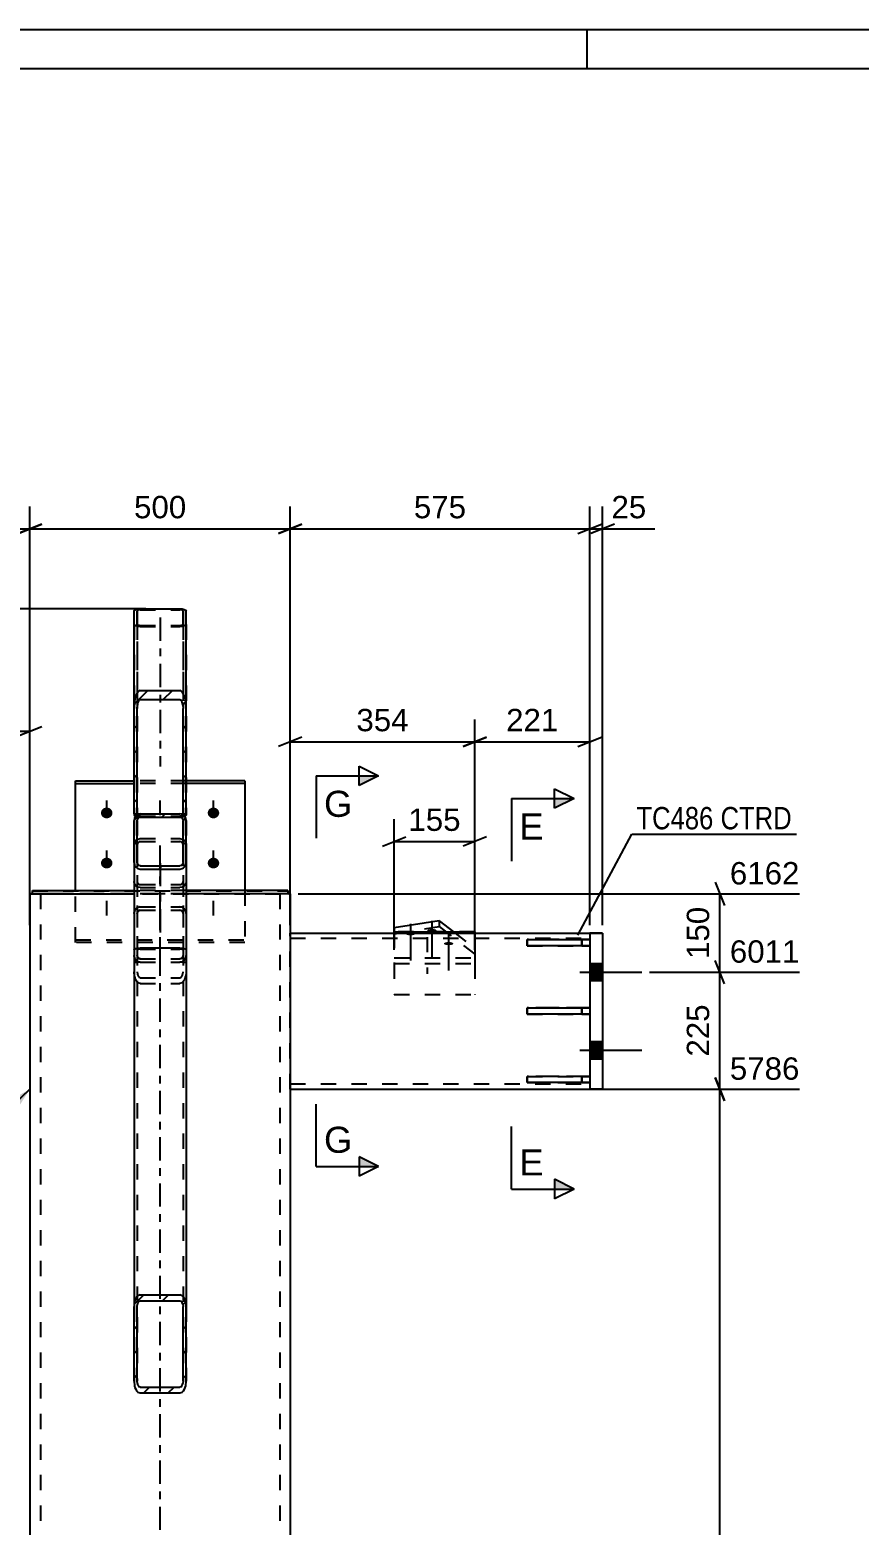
# Model space of a CAD drawing. Header units: millimetres. Extents: x 0 to 841, y 0 to 594.
# Drawn here: x 139.6 to 245.8, y 402.4 to 594 of the extents above; entities that cross this region are included whole.
import ezdxf

# ---------------------------------------------------------------- set-up
doc = ezdxf.new("R2010")
doc.units = ezdxf.units.MM
doc.linetypes.add('DXK_LINE_DOT2', pattern=[3.9198, 1.9599, -1.9599])
doc.linetypes.add('DXK_LINE_DOT3', pattern=[5.9187, 2.979, -0.9799, 0.9799, -0.9799])
doc.styles.add('Arial', font='ARIAL.TTF', dxfattribs={"height": 0.2})
doc.styles.add('Arial Narrow', font='ARIALN.TTF', dxfattribs={"height": 0.2})

# ---------------------------------------------------------------- blocks, each defined once
blk = doc.blocks.new('Unknown-284933836-1132')
at = {"color": 5, "linetype": 'Continuous'}
for p, q in [((841, 594), (0, 594)), ((211, 589), (211, 594)), ((836, 589), (5, 589))]:
    blk.add_line(p, q, dxfattribs=at)
blk = doc.blocks.new('Part-284933836-2887 - 2707')
at = {"color": 2, "linetype": 'Continuous'}
for p, q in [((145.47, 483.7), (145.47, 497.78)), ((145.47, 497.78), (152.97, 497.78)), ((145.47, 497.42), (152.97, 497.42)), ((167.14, 497.78), (159.64, 497.78)), ((167.14, 497.42), (159.64, 497.42)), ((167.14, 497.78), (167.14, 483.7))]:
    blk.add_line(p, q, dxfattribs=at)
at = {"color": 7, "linetype": 'DXK_LINE_DOT2'}
for p, q in [((159.64, 497.78), (152.97, 497.78)), ((159.64, 497.42), (152.97, 497.42)), ((145.47, 477.06), (145.47, 483.7)), ((167.14, 483.7), (167.14, 477.06)), ((145.47, 477.42), (167.14, 477.42)), ((167.14, 477.06), (145.47, 477.06))]:
    blk.add_line(p, q, dxfattribs=at)
blk = doc.blocks.new('Part-284933836-2736 - 2707')
at = {"color": 2, "linetype": 'Continuous'}
for p, q in [((192.05, 479.85), (186.29, 478.92)), ((192.05, 479.85), (193.89, 478.41)), ((186.29, 478.92), (186.29, 478.41))]:
    blk.add_line(p, q, dxfattribs=at)
at = {"color": 7, "linetype": 'DXK_LINE_DOT2'}
for p, q in [((186.29, 478.17), (192.05, 479.1)), ((192.05, 479.85), (192.05, 479.1)), ((192.05, 479.1), (196.59, 475.55)), ((186.29, 478.41), (186.29, 474.35)), ((193.89, 478.41), (196.59, 476.3)), ((196.59, 476.3), (196.59, 474.35)), ((186.29, 475.1), (196.59, 475.1)), ((186.29, 474.35), (196.59, 474.35))]:
    blk.add_line(p, q, dxfattribs=at)
blk = doc.blocks.new('Part-284933836-2806 - 2707')
at = {"color": 2, "linetype": 'Continuous'}
for p, q in [((212.97, 478.27), (211.31, 478.27)), ((211.31, 478.27), (211.31, 458.27)), ((212.97, 478.27), (212.97, 458.27)), ((211.31, 458.27), (212.97, 458.27)), ((212.97, 458.27), (211.31, 458.27)), ((211.31, 458.27), (211.31, 458.27)), ((211.31, 458.27), (211.31, 458.27)), ((212.97, 458.27), (212.97, 458.27)), ((212.97, 458.27), (212.97, 458.27))]:
    blk.add_line(p, q, dxfattribs=at)
at = {"color": 7, "linetype": 'DXK_LINE_DOT2'}
for p, q in [((211.31, 478.27), (212.97, 478.27)), ((211.31, 458.27), (211.31, 458.27))]:
    blk.add_line(p, q, dxfattribs=at)
blk = doc.blocks.new('Part-284933836-2747 - 2707')
at = {"color": 2, "linetype": 'Continuous'}
for p, q in [((203.31, 468.67), (211.31, 468.67)), ((203.31, 468.67), (203.31, 467.87)), ((211.31, 467.87), (203.31, 467.87)), ((210.31, 467.87), (211.31, 467.87)), ((211.31, 468.67), (211.31, 467.87))]:
    blk.add_line(p, q, dxfattribs=at)
at = {"color": 7, "linetype": 'DXK_LINE_DOT2'}
for p, q in [((210.31, 468.67), (203.31, 468.67)), ((203.31, 467.87), (210.31, 467.87)), ((211.31, 468.67), (210.31, 468.67)), ((210.31, 468.67), (210.31, 467.87)), ((211.31, 468.67), (211.31, 468.67)), ((211.31, 467.87), (211.31, 467.87)), ((211.31, 467.87), (211.31, 467.87))]:
    blk.add_line(p, q, dxfattribs=at)
blk = doc.blocks.new('Part-284933836-2748 - 2707')
at = {"color": 7, "linetype": 'DXK_LINE_DOT2'}
for p, q in [((203.31, 467.87), (203.31, 468.67)), ((203.31, 468.67), (210.31, 468.67)), ((211.31, 468.67), (203.31, 468.67)), ((210.31, 467.87), (203.31, 467.87)), ((203.31, 467.87), (211.31, 467.87)), ((210.31, 467.87), (210.31, 468.67)), ((210.31, 468.67), (211.31, 468.67)), ((211.31, 467.87), (210.31, 467.87)), ((211.31, 468.67), (211.31, 467.87)), ((211.31, 467.87), (211.31, 467.87))]:
    blk.add_line(p, q, dxfattribs=at)
blk = doc.blocks.new('Part-284933836-2778 - 2707')
at = {"linetype": 'Continuous'}
h = blk.add_hatch(dxfattribs=at)
h.set_pattern_fill('', scale=0.7, style=0, pattern_type=0)
h.set_pattern_definition([(45, (159.5753, 430.9858), (-1.57154, 1.57154), [])])
h.paths.add_polyline_path([(159.64, 430.41), (159.58, 430.99), (159.4, 431.48), (159.14, 431.8), (158.84, 431.92), (153.77, 431.92), (153.46, 431.8), (153.2, 431.48), (153.03, 430.99), (152.97, 430.41), (152.97, 420.84), (153.03, 420.26), (153.2, 419.77), (153.46, 419.44), (153.77, 419.33), (158.84, 419.33), (159.14, 419.44), (159.4, 419.77), (159.58, 420.26), (159.64, 420.84)])
h.paths.add_polyline_path([(159.21, 420.55), (159.12, 420.31), (158.99, 420.14), (158.84, 420.08), (153.77, 420.08), (153.62, 420.14), (153.49, 420.31), (153.4, 420.55), (153.37, 420.84), (153.37, 430.41), (153.4, 430.7), (153.49, 430.94), (153.62, 431.11), (153.77, 431.16), (158.84, 431.16), (158.99, 431.11), (159.12, 430.94), (159.21, 430.7), (159.24, 430.41), (159.24, 420.84)])
at = {"color": 2, "linetype": 'Continuous'}
for p, q in [((152.97, 476.08), (153.03, 476.19)), ((152.97, 476.08), (152.97, 430.41)), ((153.03, 476.19), (153.2, 476.28)), ((153.2, 476.28), (153.46, 476.34)), ((153.46, 476.34), (153.77, 476.36)), ((153.77, 476.36), (158.84, 476.36)), ((158.84, 476.36), (159.14, 476.34)), ((159.14, 476.34), (159.4, 476.28)), ((159.4, 476.28), (159.58, 476.19)), ((159.58, 476.19), (159.64, 476.08)), ((159.64, 476.08), (159.64, 430.41)), ((153.77, 431.92), (153.46, 431.8)), ((153.62, 431.11), (153.77, 431.16)), ((153.77, 431.92), (158.84, 431.92)), ((153.77, 431.16), (158.84, 431.16)), ((159.14, 431.8), (158.84, 431.92)), ((158.84, 431.16), (158.99, 431.11)), ((153.03, 430.99), (152.97, 430.41)), ((152.97, 420.84), (152.97, 430.41)), ((153.37, 430.41), (153.4, 430.7)), ((153.37, 420.84), (153.37, 430.41)), ((159.21, 430.7), (159.24, 430.41)), ((159.24, 420.84), (159.24, 430.41)), ((159.64, 430.41), (159.58, 430.99)), ((159.64, 420.84), (159.64, 430.41)), ((152.97, 420.84), (153.03, 420.26)), ((153.4, 420.55), (153.37, 420.84)), ((153.77, 420.08), (153.62, 420.14)), ((153.77, 420.08), (158.84, 420.08)), ((158.99, 420.14), (158.84, 420.08)), ((159.24, 420.84), (159.21, 420.55)), ((159.58, 420.26), (159.64, 420.84)), ((153.46, 419.44), (153.77, 419.33)), ((153.77, 419.33), (158.84, 419.33)), ((158.84, 419.33), (159.14, 419.44))]:
    blk.add_line(p, q, dxfattribs=at)
at = {"color": 7, "linetype": 'DXK_LINE_DOT2'}
for p, q in [((153.4, 476.13), (153.37, 476.08)), ((153.37, 476.08), (153.37, 420.84)), ((153.49, 476.18), (153.4, 476.13)), ((153.62, 476.21), (153.49, 476.18)), ((153.77, 476.22), (153.62, 476.21)), ((153.77, 476.22), (158.84, 476.22)), ((158.99, 476.21), (158.84, 476.22)), ((159.12, 476.18), (158.99, 476.21)), ((159.21, 476.13), (159.12, 476.18)), ((159.24, 476.08), (159.21, 476.13)), ((159.24, 476.08), (159.24, 420.84)), ((152.97, 474.54), (153.37, 474.54)), ((153.03, 472.72), (152.97, 473.3)), ((153.37, 473.3), (153.4, 473.01)), ((159.21, 473.01), (159.24, 473.3)), ((159.24, 474.54), (159.64, 474.54)), ((159.64, 473.3), (159.58, 472.72)), ((153.77, 471.79), (153.46, 471.9)), ((153.62, 472.6), (153.77, 472.55)), ((153.77, 472.55), (158.84, 472.55)), ((153.77, 471.79), (158.84, 471.79)), ((158.84, 472.55), (158.99, 472.6)), ((159.14, 471.9), (158.84, 471.79)), ((152.97, 430.41), (152.97, 420.84)), ((159.64, 430.41), (159.64, 420.84))]:
    blk.add_line(p, q, dxfattribs=at)
for centre, radius, start, end in [((154.44, 472.95), 1.43, 188.9871, 226.8059), ((154.11, 473.12), 0.714, 188.9871, 226.8059), ((158.5, 473.12), 0.714, 313.1941, 351.0129), ((158.17, 472.95), 1.43, 313.1941, 351.0129)]:
    blk.add_arc(centre, radius, start, end, dxfattribs=at)
at = {"color": 2, "linetype": 'Continuous'}
for centre, radius, start, end in [((154.44, 430.76), 1.43, 133.1842, 171.0088), ((154.1, 430.59), 0.714, 133.1842, 171.0088), ((158.5, 430.59), 0.714, 8.9912, 46.8158), ((158.17, 430.76), 1.43, 8.9912, 46.8158), ((154.44, 420.48), 1.43, 188.9912, 226.8158), ((154.1, 420.66), 0.714, 188.9912, 226.8158), ((158.5, 420.66), 0.714, 313.1842, 351.0088), ((158.17, 420.48), 1.43, 313.1842, 351.0088)]:
    blk.add_arc(centre, radius, start, end, dxfattribs=at)
blk = doc.blocks.new('Part-284933836-2907 - 2707')
at = {"color": 2, "linetype": 'Continuous'}
for p, q in [((186.29, 478.41), (186.29, 478.27)), ((186.29, 478.41), (196.59, 478.41)), ((196.59, 478.41), (196.59, 478.27))]:
    blk.add_line(p, q, dxfattribs=at)
at = {"color": 7, "linetype": 'DXK_LINE_DOT2'}
for p, q in [((196.59, 478.41), (186.29, 478.41)), ((186.29, 478.27), (186.29, 470.41)), ((196.59, 478.27), (196.59, 470.41)), ((186.29, 470.41), (186.29, 470.41)), ((186.29, 470.41), (196.59, 470.41)), ((186.29, 470.41), (196.59, 470.41)), ((196.59, 470.41), (196.59, 470.41))]:
    blk.add_line(p, q, dxfattribs=at)
blk = doc.blocks.new('Part-284933836-2902 - 2707')
at = {"linetype": 'Continuous'}
h = blk.add_hatch(dxfattribs=at)
h.set_pattern_fill('', scale=0.7, style=0, pattern_type=0)
h.set_pattern_definition([(45, (159.5755, 507.9242), (-1.57154, 1.57154), [])])
h.paths.add_polyline_path([(159.64, 507.03), (159.58, 507.92), (159.4, 508.68), (159.14, 509.19), (158.84, 509.37), (153.77, 509.37), (153.46, 509.19), (153.2, 508.68), (153.03, 507.92), (152.97, 507.03), (152.97, 493.55), (153.37, 493.55), (153.37, 507.03), (153.4, 507.48), (153.49, 507.86), (153.62, 508.11), (153.77, 508.2), (158.84, 508.2), (158.99, 508.11), (159.12, 507.86), (159.21, 507.48), (159.24, 507.03), (159.24, 493.55), (159.64, 493.55)])
at = {"color": 2, "linetype": 'Continuous'}
for p, q in [((152.97, 519.56), (153.03, 519.66)), ((152.97, 507.03), (152.97, 519.56)), ((153.03, 519.66), (153.2, 519.75)), ((153.2, 519.75), (153.46, 519.81)), ((153.46, 519.81), (153.77, 519.83)), ((153.77, 519.83), (158.84, 519.83)), ((158.84, 519.83), (159.14, 519.81)), ((159.14, 519.81), (159.4, 519.75)), ((159.4, 519.75), (159.58, 519.66)), ((159.58, 519.66), (159.64, 519.56)), ((159.64, 507.03), (159.64, 519.56)), ((153.03, 507.92), (152.97, 507.03)), ((153.77, 509.37), (153.46, 509.19)), ((153.62, 508.11), (153.77, 508.2)), ((153.77, 509.37), (158.84, 509.37)), ((153.77, 508.2), (158.84, 508.2)), ((159.14, 509.19), (158.84, 509.37)), ((158.84, 508.2), (158.99, 508.11)), ((159.64, 507.03), (159.58, 507.92)), ((152.97, 493.55), (152.97, 507.03)), ((153.37, 507.03), (153.4, 507.48)), ((153.37, 493.55), (153.37, 507.03)), ((159.21, 507.48), (159.24, 507.03)), ((159.24, 493.55), (159.24, 507.03)), ((159.64, 493.55), (159.64, 507.03)), ((152.97, 493.55), (152.97, 493.39)), ((152.97, 493.55), (153.37, 493.55)), ((152.97, 493.39), (153.03, 493.29)), ((153.03, 493.29), (153.15, 493.23)), ((153.37, 493.43), (153.37, 493.55)), ((159.24, 493.55), (159.24, 493.43)), ((159.24, 493.55), (159.64, 493.55)), ((159.45, 493.23), (159.58, 493.29)), ((159.58, 493.29), (159.64, 493.39)), ((159.64, 493.39), (159.64, 493.55))]:
    blk.add_line(p, q, dxfattribs=at)
at = {"color": 7, "linetype": 'DXK_LINE_DOT2'}
for p, q in [((152.97, 517.82), (152.97, 519.56)), ((153.4, 519.61), (153.37, 519.56)), ((153.37, 517.82), (153.37, 519.56)), ((153.37, 519.56), (153.37, 507.03)), ((153.49, 519.66), (153.4, 519.61)), ((153.62, 519.68), (153.49, 519.66)), ((153.77, 519.7), (153.62, 519.68)), ((153.77, 519.7), (158.84, 519.7)), ((158.99, 519.68), (158.84, 519.7)), ((159.12, 519.66), (158.99, 519.68)), ((159.21, 519.61), (159.12, 519.66)), ((159.24, 519.56), (159.21, 519.61)), ((159.24, 517.82), (159.24, 519.56)), ((159.24, 519.56), (159.24, 507.03)), ((159.64, 517.82), (159.64, 519.56)), ((153.03, 517.72), (152.97, 517.82)), ((152.97, 517.82), (152.97, 493.55)), ((153.2, 517.63), (153.03, 517.72)), ((153.46, 517.57), (153.2, 517.63)), ((153.37, 517.82), (153.37, 493.39)), ((153.37, 517.82), (153.4, 517.77)), ((153.4, 517.77), (153.49, 517.73)), ((153.77, 517.55), (153.46, 517.57)), ((153.49, 517.73), (153.62, 517.7)), ((153.62, 517.7), (153.77, 517.69)), ((153.77, 517.69), (158.84, 517.69)), ((153.77, 517.55), (158.84, 517.55)), ((158.84, 517.69), (158.99, 517.7)), ((159.14, 517.57), (158.84, 517.55)), ((158.99, 517.7), (159.12, 517.73)), ((159.12, 517.73), (159.21, 517.77)), ((159.4, 517.63), (159.14, 517.57)), ((159.21, 517.77), (159.24, 517.82)), ((159.24, 517.82), (159.24, 493.55)), ((159.58, 517.72), (159.4, 517.63)), ((159.64, 517.82), (159.58, 517.72)), ((159.64, 517.82), (159.64, 493.39)), ((153.15, 493.23), (153.2, 493.2)), ((153.2, 493.2), (153.46, 493.14)), ((153.37, 493.39), (153.37, 493.43)), ((153.4, 493.34), (153.37, 493.39)), ((153.49, 493.3), (153.4, 493.34)), ((153.46, 493.14), (153.77, 493.12)), ((153.62, 493.27), (153.49, 493.3)), ((153.77, 493.26), (153.62, 493.27)), ((153.77, 493.26), (158.84, 493.26)), ((153.77, 493.12), (158.84, 493.12)), ((158.99, 493.27), (158.84, 493.26)), ((158.84, 493.12), (159.14, 493.14)), ((159.12, 493.3), (158.99, 493.27)), ((159.21, 493.34), (159.12, 493.3)), ((159.14, 493.14), (159.4, 493.2)), ((159.24, 493.39), (159.21, 493.34)), ((159.24, 493.43), (159.24, 493.39)), ((159.4, 493.2), (159.45, 493.23))]:
    blk.add_line(p, q, dxfattribs=at)
at = {"color": 7, "linetype": 'DXK_LINE_DOT3'}
blk.add_line((156.3, 518.69), (156.3, 499.63), dxfattribs=at)
at = {"color": 2, "linetype": 'Continuous'}
for centre, radius, start, end in [((155.74, 507.7), 2.72, 146.8708, 175.3482), ((154.75, 507.37), 1.36, 146.8708, 175.3482), ((157.85, 507.37), 1.36, 4.6505, 33.1284), ((156.87, 507.7), 2.72, 4.6505, 33.1284)]:
    blk.add_arc(centre, radius, start, end, dxfattribs=at)
blk = doc.blocks.new('Part-284933836-2852 - 2707')
at = {"color": 7, "linetype": 'DXK_LINE_DOT2'}
for p, q in [((203.31, 459.1), (203.31, 459.9)), ((203.31, 459.9), (210.31, 459.9)), ((211.31, 459.9), (203.31, 459.9)), ((210.31, 459.1), (210.31, 459.9)), ((210.31, 459.9), (211.31, 459.9)), ((211.31, 459.9), (211.31, 459.1)), ((210.31, 459.1), (203.31, 459.1)), ((203.31, 459.1), (211.31, 459.1)), ((211.31, 459.1), (210.31, 459.1)), ((211.31, 459.1), (211.31, 459.1))]:
    blk.add_line(p, q, dxfattribs=at)
blk = doc.blocks.new('Part-284933836-2787 - 2707')
at = {"color": 2, "linetype": 'Continuous'}
for p, q in [((139.97, 483.7), (152.97, 483.7)), ((139.97, 483.3), (139.97, 483.7)), ((139.97, 483.3), (141.09, 483.3)), ((172.64, 483.7), (159.64, 483.7)), ((172.64, 483.3), (171.52, 483.3)), ((172.64, 483.7), (172.64, 483.3))]:
    blk.add_line(p, q, dxfattribs=at)
at = {"color": 7, "linetype": 'DXK_LINE_DOT2'}
for p, q in [((139.97, 483.69), (172.64, 483.69)), ((139.97, 483.29), (139.97, 483.3)), ((139.97, 483.29), (139.97, 483.3)), ((172.64, 483.29), (139.97, 483.29)), ((171.52, 483.3), (141.09, 483.3)), ((159.64, 483.7), (152.97, 483.7)), ((172.64, 483.29), (172.64, 483.3)), ((172.64, 483.3), (172.64, 483.29))]:
    blk.add_line(p, q, dxfattribs=at)
blk = doc.blocks.new('Part-284933836-2789 - 2707')
at = {"linetype": 'Continuous'}
h = blk.add_hatch(dxfattribs=at)
h.set_pattern_fill('', scale=0.7, style=0, pattern_type=0)
h.set_pattern_definition([(45, (159.5753, 493.0332), (-1.57154, 1.57154), [])])
h.paths.add_polyline_path([(159.64, 492.71), (159.58, 493.03), (159.4, 493.31), (159.14, 493.49), (158.84, 493.56), (153.77, 493.56), (153.46, 493.49), (153.2, 493.31), (153.03, 493.03), (152.97, 492.71), (152.97, 487.32), (153.03, 486.99), (153.2, 486.71), (153.46, 486.53), (153.77, 486.46), (158.84, 486.46), (159.14, 486.53), (159.4, 486.71), (159.58, 486.99), (159.64, 487.32)])
h.paths.add_polyline_path([(159.21, 487.15), (159.12, 487.01), (158.99, 486.92), (158.84, 486.89), (153.77, 486.89), (153.62, 486.92), (153.49, 487.01), (153.4, 487.15), (153.37, 487.32), (153.37, 492.71), (153.4, 492.87), (153.49, 493.01), (153.62, 493.1), (153.77, 493.13), (158.84, 493.13), (158.99, 493.1), (159.12, 493.01), (159.21, 492.87), (159.24, 492.71), (159.24, 487.32)])
at = {"color": 2, "linetype": 'Continuous'}
for p, q in [((153.03, 493.03), (152.97, 492.71)), ((152.97, 487.32), (152.97, 492.71)), ((153.37, 492.71), (153.4, 492.87)), ((153.37, 487.32), (153.37, 492.71)), ((153.4, 492.87), (153.49, 493.01)), ((153.77, 493.56), (153.46, 493.49)), ((153.49, 493.01), (153.62, 493.1)), ((153.62, 493.1), (153.77, 493.13)), ((153.77, 493.56), (158.84, 493.56)), ((153.77, 493.13), (158.84, 493.13)), ((159.14, 493.49), (158.84, 493.56)), ((158.84, 493.13), (158.99, 493.1)), ((158.99, 493.1), (159.12, 493.01)), ((159.12, 493.01), (159.21, 492.87)), ((159.21, 492.87), (159.24, 492.71)), ((159.24, 487.32), (159.24, 492.71)), ((159.64, 492.71), (159.58, 493.03)), ((159.64, 487.32), (159.64, 492.71)), ((152.97, 487.32), (152.97, 476.08)), ((152.97, 487.32), (153.03, 486.99)), ((153.4, 487.15), (153.37, 487.32)), ((153.49, 487.01), (153.4, 487.15)), ((153.62, 486.92), (153.49, 487.01)), ((153.77, 486.89), (153.62, 486.92)), ((153.77, 486.89), (158.84, 486.89)), ((158.99, 486.92), (158.84, 486.89)), ((159.12, 487.01), (158.99, 486.92)), ((159.21, 487.15), (159.12, 487.01)), ((159.24, 487.32), (159.21, 487.15)), ((159.58, 486.99), (159.64, 487.32)), ((159.64, 487.32), (159.64, 476.08)), ((153.46, 486.53), (153.77, 486.46)), ((153.77, 486.46), (158.84, 486.46)), ((158.84, 486.46), (159.14, 486.53))]:
    blk.add_line(p, q, dxfattribs=at)
at = {"color": 7, "linetype": 'DXK_LINE_DOT2'}
for p, q in [((152.97, 492.71), (152.97, 487.32)), ((153.37, 492.71), (153.37, 475.39)), ((159.24, 492.71), (159.24, 475.39)), ((159.64, 492.71), (159.64, 487.32)), ((152.97, 480.78), (153.03, 481.11)), ((153.4, 480.94), (153.37, 480.78)), ((153.49, 481.08), (153.4, 480.94)), ((153.46, 481.57), (153.77, 481.63)), ((153.62, 481.17), (153.49, 481.08)), ((153.77, 481.21), (153.62, 481.17)), ((153.77, 481.63), (158.84, 481.63)), ((153.77, 481.21), (158.84, 481.21)), ((158.84, 481.63), (159.14, 481.57)), ((158.99, 481.17), (158.84, 481.21)), ((159.12, 481.08), (158.99, 481.17)), ((159.21, 480.94), (159.12, 481.08)), ((159.24, 480.78), (159.21, 480.94)), ((159.58, 481.11), (159.64, 480.78)), ((152.97, 476.08), (152.97, 475.39)), ((153.03, 475.06), (152.97, 475.39)), ((153.37, 475.39), (153.4, 475.23)), ((153.4, 475.23), (153.49, 475.09)), ((159.12, 475.09), (159.21, 475.23)), ((159.21, 475.23), (159.24, 475.39)), ((159.64, 475.39), (159.58, 475.06)), ((159.64, 476.08), (159.64, 475.39)), ((153.77, 474.54), (153.46, 474.6)), ((153.49, 475.09), (153.62, 475)), ((153.62, 475), (153.77, 474.96)), ((153.77, 474.96), (158.84, 474.96)), ((153.77, 474.54), (158.84, 474.54)), ((158.84, 474.96), (158.99, 475)), ((159.14, 474.6), (158.84, 474.54)), ((158.99, 475), (159.12, 475.09))]:
    blk.add_line(p, q, dxfattribs=at)
at = {"color": 7, "linetype": 'DXK_LINE_DOT3'}
blk.add_line((156.3, 474.66), (156.3, 490.01), dxfattribs=at)
at = {"color": 2, "linetype": 'Continuous'}
for centre, start, end in [((153.8, 492.74), 114.322, 159.2435), ((158.8, 492.74), 20.7565, 65.678), ((153.8, 487.28), 200.7565, 245.678), ((158.8, 487.28), 294.322, 339.2435)]:
    blk.add_arc(centre, 0.827, start, end, dxfattribs=at)
at = {"color": 7, "linetype": 'DXK_LINE_DOT2'}
for centre, start, end in [((153.8, 480.81), 114.32, 159.2417), ((158.8, 480.81), 20.7583, 65.68), ((153.8, 475.36), 200.7583, 245.68), ((158.8, 475.36), 294.32, 339.2417)]:
    blk.add_arc(centre, 0.827, start, end, dxfattribs=at)
blk = doc.blocks.new('Part-284933836-2816 - 2707')
at = {"color": 7, "linetype": 'DXK_LINE_DOT2'}
for p, q in [((203.31, 476.64), (203.31, 477.44)), ((203.31, 477.44), (210.31, 477.44)), ((211.31, 477.43), (203.31, 477.44)), ((210.31, 476.64), (210.31, 477.44)), ((210.31, 477.44), (211.31, 477.44)), ((211.31, 477.44), (211.31, 476.63)), ((210.31, 476.64), (203.31, 476.64)), ((203.31, 476.64), (211.31, 476.63)), ((211.31, 476.64), (210.31, 476.64)), ((211.31, 476.63), (211.31, 476.64))]:
    blk.add_line(p, q, dxfattribs=at)
blk = doc.blocks.new('Part-284933836-2848 - 2707')
at = {"color": 7, "linetype": 'DXK_LINE_DOT2'}
for p, q in [((152.97, 489.62), (153.03, 489.9)), ((152.97, 489.62), (152.97, 475.38)), ((153.03, 489.9), (153.2, 490.15)), ((153.2, 490.15), (153.46, 490.31)), ((153.4, 489.76), (153.37, 489.62)), ((153.37, 489.62), (153.37, 475.38)), ((153.49, 489.88), (153.4, 489.76)), ((153.46, 490.31), (153.77, 490.37)), ((153.62, 489.96), (153.49, 489.88)), ((153.77, 489.99), (153.62, 489.96)), ((153.77, 490.37), (158.84, 490.37)), ((153.77, 489.99), (158.84, 489.99)), ((158.84, 490.37), (159.14, 490.31)), ((158.99, 489.96), (158.84, 489.99)), ((159.12, 489.88), (158.99, 489.96)), ((159.21, 489.76), (159.12, 489.88)), ((159.14, 490.31), (159.4, 490.15)), ((159.24, 489.62), (159.21, 489.76)), ((159.24, 489.62), (159.24, 475.38)), ((159.4, 490.15), (159.58, 489.9)), ((159.58, 489.9), (159.64, 489.62)), ((159.64, 489.62), (159.64, 475.38)), ((153.03, 484.57), (152.97, 484.86)), ((153.37, 484.86), (153.4, 484.71)), ((159.21, 484.71), (159.24, 484.86)), ((159.64, 484.86), (159.58, 484.57)), ((153.2, 484.32), (153.03, 484.57)), ((153.46, 484.16), (153.2, 484.32)), ((153.4, 484.71), (153.49, 484.59)), ((153.77, 484.1), (153.46, 484.16)), ((153.49, 484.59), (153.62, 484.51)), ((153.62, 484.51), (153.77, 484.48)), ((153.77, 484.48), (158.84, 484.48)), ((153.77, 484.1), (158.84, 484.1)), ((158.84, 484.48), (158.99, 484.51)), ((159.14, 484.16), (158.84, 484.1)), ((158.99, 484.51), (159.12, 484.59)), ((159.12, 484.59), (159.21, 484.71)), ((159.4, 484.32), (159.14, 484.16)), ((159.58, 484.57), (159.4, 484.32)), ((153.03, 481.1), (152.97, 480.77)), ((153.37, 480.77), (153.4, 480.94)), ((153.4, 480.94), (153.49, 481.08)), ((153.77, 481.63), (153.46, 481.56)), ((153.49, 481.08), (153.62, 481.17)), ((153.62, 481.17), (153.77, 481.2)), ((153.77, 481.63), (158.84, 481.63)), ((153.77, 481.2), (158.84, 481.2)), ((159.12, 481.57), (158.84, 481.63)), ((158.84, 481.2), (158.99, 481.17)), ((158.99, 481.17), (159.12, 481.08)), ((159.14, 481.56), (159.12, 481.57)), ((159.12, 481.08), (159.21, 480.94)), ((159.21, 480.94), (159.24, 480.77)), ((159.64, 480.77), (159.58, 481.1)), ((152.97, 475.38), (153.03, 475.06)), ((153.4, 475.22), (153.37, 475.38)), ((153.49, 475.08), (153.4, 475.22)), ((159.21, 475.22), (159.12, 475.08)), ((159.24, 475.38), (159.21, 475.22)), ((159.58, 475.06), (159.64, 475.38)), ((153.46, 474.6), (153.77, 474.53)), ((153.62, 474.99), (153.49, 475.08)), ((153.77, 474.96), (153.62, 474.99)), ((153.77, 474.96), (158.84, 474.96)), ((153.77, 474.53), (158.84, 474.53)), ((158.99, 474.99), (158.84, 474.96)), ((158.84, 474.53), (159.14, 474.6)), ((159.12, 475.08), (158.99, 474.99))]:
    blk.add_line(p, q, dxfattribs=at)
at = {"color": 7, "linetype": 'DXK_LINE_DOT3'}
blk.add_line((156.3, 487.24), (156.3, 478.08), dxfattribs=at)
at = {"color": 7, "linetype": 'DXK_LINE_DOT2'}
for centre, start, end in [((153.8, 480.81), 114.32, 159.2417), ((158.8, 480.81), 20.7583, 65.68), ((153.8, 475.35), 200.7583, 245.68), ((158.8, 475.35), 294.32, 339.2417)]:
    blk.add_arc(centre, 0.827, start, end, dxfattribs=at)
blk = doc.blocks.new('Bolt-284933836-2859 - 2707')
at = {"linetype": 'Continuous'}
for points in [[(211.31, 474.37), (211.31, 472.17), (212.97, 472.17), (212.97, 474.37)], [(211.31, 474.37), (211.31, 472.17), (212.97, 472.17), (212.97, 474.37)], [(211.31, 464.37), (211.31, 462.17), (212.97, 462.17), (212.97, 464.37)], [(211.31, 464.37), (211.31, 462.17), (212.97, 462.17), (212.97, 464.37)]]:
    blk.add_hatch(color=1, dxfattribs=at).paths.add_polyline_path(points)
at = {"color": 1, "linetype": 'Continuous'}
for p, q in [((210.04, 473.27), (217.97, 473.27)), ((210.04, 473.27), (217.97, 473.27)), ((211.31, 474.37), (212.97, 474.37)), ((211.31, 474.37), (212.97, 474.37)), ((211.31, 472.17), (212.97, 472.17)), ((211.31, 472.17), (212.97, 472.17)), ((211.31, 464.37), (212.97, 464.37)), ((211.31, 464.37), (212.97, 464.37)), ((210.04, 463.27), (217.97, 463.27)), ((210.04, 463.27), (217.97, 463.27)), ((211.31, 462.17), (212.97, 462.17)), ((211.31, 462.17), (212.97, 462.17))]:
    blk.add_line(p, q, dxfattribs=at)
blk = doc.blocks.new('Part-284933836-2865 - 2707')
at = {"color": 2, "linetype": 'Continuous'}
for p, q in [((139.64, 483.3), (139.64, 224.22)), ((139.64, 483.3), (139.84, 483.3)), ((139.84, 483.3), (139.97, 483.3)), ((141.09, 483.3), (141.28, 483.3)), ((141.28, 483.3), (142.3, 483.3)), ((142.3, 483.3), (152.97, 483.3)), ((170.3, 483.3), (159.64, 483.3)), ((170.3, 483.3), (171.32, 483.3)), ((171.52, 483.3), (171.32, 483.3)), ((172.77, 483.3), (172.64, 483.3)), ((172.77, 483.3), (172.97, 483.3)), ((172.97, 483.3), (172.97, 224.22))]:
    blk.add_line(p, q, dxfattribs=at)
at = {"color": 7, "linetype": 'DXK_LINE_DOT2'}
for p, q in [((139.84, 483.29), (139.64, 483.29)), ((140.42, 483.29), (139.84, 483.29)), ((139.97, 483.3), (140.42, 483.3)), ((140.42, 483.3), (141.09, 483.3)), ((141.28, 483.29), (140.42, 483.29)), ((140.97, 483.3), (140.97, 224.22)), ((141.07, 483.3), (140.97, 483.3)), ((140.97, 483.29), (141.07, 483.29)), ((141.36, 483.3), (141.07, 483.3)), ((141.07, 483.29), (141.36, 483.29)), ((142.3, 483.29), (141.28, 483.29)), ((141.79, 483.3), (141.36, 483.3)), ((141.36, 483.29), (141.79, 483.29)), ((142.3, 483.3), (141.79, 483.3)), ((141.79, 483.29), (142.3, 483.29)), ((142.3, 483.3), (170.3, 483.3)), ((142.3, 483.29), (170.3, 483.29)), ((142.3, 483.29), (170.3, 483.29)), ((159.64, 483.3), (152.97, 483.3)), ((170.81, 483.3), (170.3, 483.3)), ((170.3, 483.29), (170.81, 483.29)), ((171.32, 483.29), (170.3, 483.29)), ((171.25, 483.3), (170.81, 483.3)), ((170.81, 483.29), (171.25, 483.29)), ((171.53, 483.3), (171.25, 483.3)), ((171.25, 483.29), (171.53, 483.29)), ((172.19, 483.29), (171.32, 483.29)), ((172.19, 483.3), (171.52, 483.3)), ((171.64, 483.3), (171.53, 483.3)), ((171.53, 483.29), (171.64, 483.29)), ((171.64, 483.3), (171.64, 224.22)), ((172.64, 483.3), (172.19, 483.3)), ((172.77, 483.29), (172.19, 483.29)), ((172.97, 483.29), (172.77, 483.29))]:
    blk.add_line(p, q, dxfattribs=at)
at = {"color": 7, "linetype": 'DXK_LINE_DOT3'}
blk.add_line((156.3, 224.22), (156.3, 483.3), dxfattribs=at)
blk = doc.blocks.new('Bolt-284933836-2909 - 2707')
at = {"linetype": 'Continuous'}
for points in [[(188.37, 477.97), (188.24, 477.98), (188.12, 477.99), (188.01, 478.01), (187.92, 478.04), (187.85, 478.07), (187.79, 478.11), (187.77, 478.16), (187.77, 478.2), (187.79, 478.24), (187.85, 478.28), (187.92, 478.31), (188.01, 478.34), (188.12, 478.36), (188.24, 478.38), (188.37, 478.38), (188.49, 478.38), (188.61, 478.36), (188.72, 478.34), (188.81, 478.31), (188.89, 478.28), (188.94, 478.24), (188.96, 478.2), (188.96, 478.16), (188.94, 478.11), (188.89, 478.07), (188.81, 478.04), (188.72, 478.01), (188.61, 477.99), (188.49, 477.98)], [(191.11, 478.38), (190.99, 478.39), (190.87, 478.4), (190.76, 478.42), (190.67, 478.45), (190.59, 478.49), (190.54, 478.52), (190.52, 478.57), (190.52, 478.61), (190.54, 478.65), (190.59, 478.69), (190.67, 478.73), (190.76, 478.75), (190.87, 478.78), (190.99, 478.79), (191.11, 478.79), (191.24, 478.79), (191.36, 478.78), (191.47, 478.75), (191.56, 478.73), (191.63, 478.69), (191.69, 478.65), (191.71, 478.61), (191.71, 478.57), (191.69, 478.52), (191.63, 478.49), (191.56, 478.45), (191.47, 478.42), (191.36, 478.4), (191.24, 478.39)], [(193.25, 476.71), (193.13, 476.72), (193.01, 476.73), (192.9, 476.75), (192.8, 476.78), (192.73, 476.81), (192.68, 476.85), (192.65, 476.9), (192.65, 476.94), (192.68, 476.98), (192.73, 477.02), (192.8, 477.05), (192.9, 477.08), (193.01, 477.1), (193.13, 477.12), (193.25, 477.12), (193.38, 477.12), (193.49, 477.1), (193.6, 477.08), (193.7, 477.05), (193.77, 477.02), (193.82, 476.98), (193.85, 476.94), (193.85, 476.9), (193.82, 476.85), (193.77, 476.81), (193.7, 476.78), (193.6, 476.75), (193.49, 476.73), (193.38, 476.72)]]:
    blk.add_hatch(color=1, dxfattribs=at).paths.add_polyline_path(points)
at = {"color": 1, "linetype": 'Continuous'}
for p, q in [((188.37, 479.43), (188.37, 474.73)), ((191.11, 479.84), (191.11, 475.14)), ((193.25, 478.17), (193.25, 473.47))]:
    blk.add_line(p, q, dxfattribs=at)
at = {"color": 1, "linetype": 'DXK_LINE_DOT2'}
blk.add_line((190.5, 477.76), (190.5, 473.06), dxfattribs=at)
blk = doc.blocks.new('Bolt-284933836-2932 - 2707')
at = {"linetype": 'Continuous'}
for points in [[(149.47, 494.35), (149.62, 494.33), (149.77, 494.29), (149.9, 494.22), (150.01, 494.12), (150.1, 494), (150.17, 493.87), (150.2, 493.73), (150.2, 493.59), (150.17, 493.44), (150.1, 493.31), (150.01, 493.2), (149.9, 493.1), (149.77, 493.03), (149.62, 492.98), (149.47, 492.97), (149.32, 492.98), (149.17, 493.03), (149.04, 493.1), (148.92, 493.2), (148.83, 493.31), (148.77, 493.44), (148.74, 493.59), (148.74, 493.73), (148.77, 493.87), (148.83, 494), (148.92, 494.12), (149.04, 494.22), (149.17, 494.29), (149.32, 494.33)], [(163.14, 494.35), (163.29, 494.33), (163.43, 494.29), (163.57, 494.22), (163.68, 494.12), (163.77, 494), (163.83, 493.87), (163.87, 493.73), (163.87, 493.59), (163.83, 493.44), (163.77, 493.31), (163.68, 493.2), (163.57, 493.1), (163.43, 493.03), (163.29, 492.98), (163.14, 492.97), (162.98, 492.98), (162.84, 493.03), (162.71, 493.1), (162.59, 493.2), (162.5, 493.31), (162.44, 493.44), (162.41, 493.59), (162.41, 493.73), (162.44, 493.87), (162.5, 494), (162.59, 494.12), (162.71, 494.22), (162.84, 494.29), (162.98, 494.33)], [(149.47, 487.93), (149.62, 487.91), (149.77, 487.87), (149.9, 487.79), (150.01, 487.7), (150.1, 487.58), (150.17, 487.45), (150.2, 487.31), (150.2, 487.16), (150.17, 487.02), (150.1, 486.89), (150.01, 486.77), (149.9, 486.68), (149.77, 486.61), (149.62, 486.56), (149.47, 486.55), (149.32, 486.56), (149.17, 486.61), (149.04, 486.68), (148.92, 486.77), (148.83, 486.89), (148.77, 487.02), (148.74, 487.16), (148.74, 487.31), (148.77, 487.45), (148.83, 487.58), (148.92, 487.7), (149.04, 487.79), (149.17, 487.87), (149.32, 487.91)], [(163.14, 487.93), (163.29, 487.91), (163.43, 487.87), (163.57, 487.79), (163.68, 487.7), (163.77, 487.58), (163.83, 487.45), (163.87, 487.31), (163.87, 487.16), (163.83, 487.02), (163.77, 486.89), (163.68, 486.77), (163.57, 486.68), (163.43, 486.61), (163.29, 486.56), (163.14, 486.55), (162.98, 486.56), (162.84, 486.61), (162.71, 486.68), (162.59, 486.77), (162.5, 486.89), (162.44, 487.02), (162.41, 487.16), (162.41, 487.31), (162.44, 487.45), (162.5, 487.58), (162.59, 487.7), (162.71, 487.79), (162.84, 487.87), (162.98, 487.91)]]:
    blk.add_hatch(color=1, dxfattribs=at).paths.add_polyline_path(points)
at = {"color": 1, "linetype": 'Continuous'}
for p, q in [((149.47, 493.36), (149.47, 495.25)), ((163.14, 493.36), (163.14, 495.25)), ((149.47, 486.94), (149.47, 488.83)), ((163.14, 486.94), (163.14, 488.83))]:
    blk.add_line(p, q, dxfattribs=at)
at = {"color": 1, "linetype": 'DXK_LINE_DOT2'}
for p, q in [((156.3, 493.36), (156.3, 495.25)), ((149.47, 480.52), (149.47, 482.41)), ((156.3, 480.52), (156.3, 482.41)), ((163.14, 480.52), (163.14, 482.41))]:
    blk.add_line(p, q, dxfattribs=at)
blk = doc.blocks.new('Part-284933836-2935 - 2707')
at = {"color": 2, "linetype": 'Continuous'}
for p, q in [((203.31, 459.9), (211.31, 459.91)), ((203.31, 459.9), (203.31, 459.1)), ((211.31, 459.91), (211.31, 459.11)), ((211.31, 459.11), (203.31, 459.1)), ((210.31, 459.1), (211.31, 459.1))]:
    blk.add_line(p, q, dxfattribs=at)
at = {"color": 7, "linetype": 'DXK_LINE_DOT2'}
for p, q in [((210.31, 459.9), (203.31, 459.9)), ((211.31, 459.9), (210.31, 459.9)), ((210.31, 459.9), (210.31, 459.1)), ((211.31, 459.91), (211.31, 459.9)), ((203.31, 459.1), (210.31, 459.1)), ((211.31, 459.1), (211.31, 459.11)), ((211.31, 459.11), (211.31, 459.1))]:
    blk.add_line(p, q, dxfattribs=at)
blk = doc.blocks.new('Part-284933836-2952 - 2707')
at = {"color": 2, "linetype": 'Continuous'}
for p, q in [((172.97, 478.27), (211.31, 478.27)), ((172.97, 458.27), (211.31, 458.27)), ((172.97, 458.27), (211.31, 458.27)), ((211.31, 458.27), (211.31, 458.27))]:
    blk.add_line(p, q, dxfattribs=at)
at = {"color": 7, "linetype": 'DXK_LINE_DOT2'}
for p, q in [((172.97, 458.27), (172.97, 478.27)), ((172.97, 478.27), (211.31, 478.27)), ((172.97, 477.6), (211.31, 477.6)), ((172.97, 477.6), (211.31, 477.6)), ((211.31, 478.27), (211.31, 458.27)), ((172.97, 458.93), (211.31, 458.94)), ((172.97, 458.94), (211.31, 458.94)), ((172.97, 458.27), (172.97, 458.27)), ((211.31, 458.27), (211.31, 458.27)), ((211.31, 458.27), (211.31, 458.27))]:
    blk.add_line(p, q, dxfattribs=at)
blk = doc.blocks.new('Part-284933836-2986 - 2707')
at = {"color": 2, "linetype": 'Continuous'}
for p, q in [((203.31, 477.44), (211.31, 477.44)), ((203.31, 477.44), (203.31, 476.64)), ((211.31, 477.44), (211.31, 476.64)), ((211.31, 476.64), (203.31, 476.64)), ((210.31, 476.64), (211.31, 476.64))]:
    blk.add_line(p, q, dxfattribs=at)
at = {"color": 7, "linetype": 'DXK_LINE_DOT2'}
for p, q in [((210.31, 477.44), (203.31, 477.44)), ((211.31, 477.44), (210.31, 477.44)), ((210.31, 477.44), (210.31, 476.64)), ((211.31, 477.44), (211.31, 477.44)), ((203.31, 476.64), (210.31, 476.64)), ((211.31, 476.64), (211.31, 476.64)), ((211.31, 476.64), (211.31, 476.64))]:
    blk.add_line(p, q, dxfattribs=at)
blk = doc.blocks.new('StraightDimension-284933836-11811 - 2707')
at = {"color": 7, "linetype": 'Continuous'}
for p, q in [((74.64, 479.27), (74.64, 532.92)), ((139.64, 479.27), (139.64, 532.92)), ((76.14, 530.67), (73.14, 529.47)), ((74.64, 530.07), (139.64, 530.07)), ((138.14, 529.47), (141.14, 530.67))]:
    blk.add_line(p, q, dxfattribs=at)
at = {"color": 0}
blk.add_wipeout([(111.07, 530.82), (111.07, 535.02), (103.2, 535.02), (103.2, 530.82)], dxfattribs=at)
at = {"color": 3, "style": 'Arial'}
blk.add_text('975', height=2.865, dxfattribs=at).set_placement((103.8, 531.42))
blk = doc.blocks.new('StraightDimension-284933836-11729 - 2707')
at = {"color": 7, "linetype": 'Continuous'}
for p, q in [((212.31, 458.27), (238.16, 458.27)), ((228.56, 456.77), (227.36, 459.77)), ((227.96, 268.94), (227.96, 458.27))]:
    blk.add_line(p, q, dxfattribs=at)
at = {"color": 0, "linetype": 'Continuous'}
blk.add_wipeout([(238.76, 458.87), (238.76, 463.07), (228.66, 463.07), (228.66, 458.87)], dxfattribs=at)
at = {"color": 3, "linetype": 'Continuous', "style": 'Arial'}
blk.add_text('5786', height=2.865, dxfattribs=at).set_placement((229.26, 459.47))
blk = doc.blocks.new('StraightDimension-284933836-11809 - 2707')
at = {"color": 7, "linetype": 'Continuous'}
for p, q in [((172.97, 479.27), (172.97, 532.92)), ((211.31, 479.27), (211.31, 532.92)), ((174.47, 530.67), (171.47, 529.47)), ((172.97, 530.07), (211.31, 530.07)), ((209.81, 529.47), (212.81, 530.67))]:
    blk.add_line(p, q, dxfattribs=at)
at = {"color": 0}
blk.add_wipeout([(196.07, 530.82), (196.07, 535.02), (188.2, 535.02), (188.2, 530.82)], dxfattribs=at)
at = {"color": 3, "style": 'Arial'}
blk.add_text('575', height=2.865, dxfattribs=at).set_placement((188.8, 531.42))
blk = doc.blocks.new('StraightDimension-284933836-11727 - 2707')
at = {"color": 7, "linetype": 'Continuous'}
for p, q in [((227.36, 484.8), (228.56, 481.8)), ((173.97, 483.3), (238.16, 483.3)), ((227.96, 473.27), (227.96, 483.3)), ((218.97, 473.27), (238.16, 473.27)), ((228.56, 471.77), (227.36, 474.77))]:
    blk.add_line(p, q, dxfattribs=at)
at = {"color": 0, "linetype": 'Continuous'}
blk.add_wipeout([(238.76, 483.9), (238.76, 488.1), (228.66, 488.1), (228.66, 483.9)], dxfattribs=at)
at = {"color": 0}
blk.add_wipeout([(227.21, 482.22), (223.01, 482.22), (223.01, 474.35), (227.21, 474.35)], dxfattribs=at)
at = {"color": 3, "linetype": 'Continuous', "style": 'Arial'}
blk.add_text('6162', height=2.865, dxfattribs=at).set_placement((229.26, 484.5))
at = {"color": 3, "style": 'Arial'}
blk.add_text('150', height=2.865, rotation=90.0002, dxfattribs=at).set_placement((226.61, 474.95))
blk = doc.blocks.new('StraightDimension-284933836-11728 - 2707')
at = {"color": 7, "linetype": 'Continuous'}
for p, q in [((218.97, 473.27), (238.16, 473.27)), ((228.56, 471.77), (227.36, 474.77)), ((227.96, 458.27), (227.96, 473.27)), ((212.31, 458.27), (238.16, 458.27)), ((227.36, 459.77), (228.56, 456.77))]:
    blk.add_line(p, q, dxfattribs=at)
at = {"color": 0, "linetype": 'Continuous'}
blk.add_wipeout([(238.76, 473.87), (238.76, 478.07), (228.66, 478.07), (228.66, 473.87)], dxfattribs=at)
at = {"color": 0}
blk.add_wipeout([(227.21, 469.71), (223.01, 469.71), (223.01, 461.84), (227.21, 461.84)], dxfattribs=at)
at = {"color": 3, "linetype": 'Continuous', "style": 'Arial'}
blk.add_text('6011', height=2.865, dxfattribs=at).set_placement((229.26, 474.47))
at = {"color": 3, "style": 'Arial'}
blk.add_text('225', height=2.865, rotation=90.0002, dxfattribs=at).set_placement((226.61, 462.44))
blk = doc.blocks.new('StraightDimension-284933836-11771 - 2707')
at = {"color": 7, "linetype": 'Continuous'}
blk.add_line((154.49, 519.83), (30.02, 519.83), dxfattribs=at)
blk = doc.blocks.new('StraightDimension-284933836-11808 - 2707')
at = {"color": 7, "linetype": 'Continuous'}
for p, q in [((211.31, 479.27), (211.31, 532.92)), ((212.97, 479.27), (212.97, 532.92)), ((209.81, 529.47), (212.81, 530.67)), ((211.31, 530.07), (212.97, 530.07)), ((214.47, 530.67), (211.47, 529.47))]:
    blk.add_line(p, q, dxfattribs=at)
at = {"color": 0}
blk.add_wipeout([(219.15, 530.82), (219.15, 535.02), (213.5, 535.02), (213.5, 530.82)], dxfattribs=at)
at = {"color": 7, "linetype": 'Continuous'}
blk.add_line((212.97, 530.07), (219.67, 530.07), dxfattribs=at)
blk.add_line((212.97, 530.07), (219.67, 530.07), dxfattribs=at)
at = {"color": 3, "style": 'Arial'}
blk.add_text('25', height=2.865, dxfattribs=at).set_placement((214.1, 531.42))
blk = doc.blocks.new('StraightDimension-284933836-11810 - 2707')
at = {"color": 7, "linetype": 'Continuous'}
for p, q in [((139.64, 479.27), (139.64, 532.92)), ((172.97, 479.27), (172.97, 532.92)), ((141.14, 530.67), (138.14, 529.47)), ((139.64, 530.07), (172.97, 530.07)), ((171.47, 529.47), (174.47, 530.67))]:
    blk.add_line(p, q, dxfattribs=at)
at = {"color": 0}
blk.add_wipeout([(160.24, 530.82), (160.24, 535.02), (152.37, 535.02), (152.37, 530.82)], dxfattribs=at)
at = {"color": 3, "style": 'Arial'}
blk.add_text('500', height=2.865, dxfattribs=at).set_placement((152.97, 531.42))
blk = doc.blocks.new('StraightDimension-284933836-11861 - 2707')
at = {"color": 7, "linetype": 'Continuous'}
for p, q in [((105.4, 477.73), (105.4, 506.97)), ((139.64, 479.27), (139.64, 506.97)), ((106.9, 504.72), (103.9, 503.52)), ((105.4, 504.12), (139.64, 504.12)), ((138.14, 503.52), (141.14, 504.72))]:
    blk.add_line(p, q, dxfattribs=at)
at = {"color": 0}
blk.add_wipeout([(126.46, 504.87), (126.46, 509.07), (118.58, 509.07), (118.58, 504.87)], dxfattribs=at)
at = {"color": 3, "style": 'Arial'}
blk.add_text('513', height=2.865, dxfattribs=at).set_placement((119.18, 505.47))
blk = doc.blocks.new('StraightDimension-284933836-11882 - 2707')
at = {"color": 7, "linetype": 'Continuous'}
for p, q in [((196.59, 478.06), (196.59, 505.63)), ((211.31, 479.27), (211.31, 505.63)), ((198.09, 503.38), (195.09, 502.18)), ((196.59, 502.78), (211.31, 502.78)), ((209.81, 502.18), (212.81, 503.38))]:
    blk.add_line(p, q, dxfattribs=at)
at = {"color": 0}
blk.add_wipeout([(207.88, 503.53), (207.88, 507.73), (200.01, 507.73), (200.01, 503.53)], dxfattribs=at)
at = {"color": 3, "style": 'Arial'}
blk.add_text('221', height=2.865, dxfattribs=at).set_placement((200.61, 504.13))
blk = doc.blocks.new('StraightDimension-284933836-11883 - 2707')
at = {"color": 7, "linetype": 'Continuous'}
for p, q in [((172.97, 479.27), (172.97, 505.63)), ((196.59, 478.06), (196.59, 505.63)), ((174.47, 503.38), (171.47, 502.18)), ((172.97, 502.78), (196.59, 502.78)), ((195.09, 502.18), (198.09, 503.38))]:
    blk.add_line(p, q, dxfattribs=at)
at = {"color": 0}
blk.add_wipeout([(188.71, 503.53), (188.71, 507.73), (180.84, 507.73), (180.84, 503.53)], dxfattribs=at)
at = {"color": 3, "style": 'Arial'}
blk.add_text('354', height=2.865, dxfattribs=at).set_placement((181.44, 504.13))
blk = doc.blocks.new('StraightDimension-284933836-11902 - 2707')
at = {"color": 7, "linetype": 'Continuous'}
for p, q in [((186.29, 476.1), (186.29, 492.86)), ((196.59, 476.1), (196.59, 492.86)), ((184.79, 489.41), (187.79, 490.61)), ((198.09, 490.61), (195.09, 489.41)), ((186.29, 490.01), (196.59, 490.01))]:
    blk.add_line(p, q, dxfattribs=at)
at = {"color": 0}
blk.add_wipeout([(195.37, 490.76), (195.37, 494.96), (187.5, 494.96), (187.5, 490.76)], dxfattribs=at)
at = {"color": 3, "style": 'Arial'}
blk.add_text('155', height=2.865, dxfattribs=at).set_placement((188.1, 491.36))
blk = doc.blocks.new('WeldMark-284933836-11924 - 2707')
at = {"linetype": 'Continuous'}
blk.add_hatch(color=30, dxfattribs=at).paths.add_polyline_path([(136.94, 456.75), (139.64, 458.27), (137.98, 455.66)])
at = {"color": 30, "linetype": 'Continuous'}
blk.add_line((139.64, 458.27), (130.76, 449.83), dxfattribs=at)
at = {"color": 3, "linetype": 'Continuous'}
for q in [(111.82, 454.12), (111.82, 445.55)]:
    blk.add_line((116.11, 449.83), q, dxfattribs=at)
for start, end in [(90, 270), (270, 90)]:
    blk.add_arc((130.76, 449.83), 1.5, start, end, dxfattribs=at)
at = {"color": 0}
blk.add_wipeout([(122.86, 445.73), (122.86, 449.13), (118.01, 449.13), (118.01, 445.73)], dxfattribs=at)
at = {"color": 30, "linetype": 'Continuous'}
blk.add_line((116.11, 449.83), (130.76, 449.83), dxfattribs=at)
at = {"color": 3, "linetype": 'Continuous'}
for p, q in [((123.51, 449.83), (127.8, 449.83)), ((127.8, 449.83), (123.51, 445.55)), ((123.51, 445.55), (123.51, 449.83))]:
    blk.add_line(p, q, dxfattribs=at)
at = {"color": 3, "style": 'Arial'}
blk.add_text('12', height=2.865, dxfattribs=at).set_placement((118.21, 445.93))
at = {"color": 0, "linetype": 'Continuous'}
blk.add_wipeout([(112.21, 448.93), (112.21, 451.93), (104.43, 451.93), (104.43, 448.93)], dxfattribs=at)
blk.add_wipeout([(112.21, 448.93), (112.21, 451.93), (104.43, 451.93), (104.43, 448.93)], dxfattribs=at)
at = {"color": 3, "linetype": 'Continuous', "style": 'Arial'}
blk.add_text('TYP', height=2.865, dxfattribs=at).set_placement((104.43, 448.93))
blk = doc.blocks.new('Mark-284933836-11971 - 2707')
at = {"color": 0}
blk.add_wipeout([(227.17, 491.56), (227.17, 494.56), (217.3, 494.56), (217.3, 491.56)], dxfattribs=at)
blk.add_wipeout([(227.17, 491.56), (227.17, 494.56), (217.3, 494.56), (217.3, 491.56)], dxfattribs=at)
at = {"color": 30, "linetype": 'Continuous'}
blk.add_line((209.79, 478.01), (216.7, 490.96), dxfattribs=at)
at = {"color": 3, "style": 'Arial Narrow'}
blk.add_text('TC486', height=2.863, dxfattribs=at).set_placement((217.3, 491.56))
at = {"color": 0}
blk.add_wipeout([(237.19, 491.56), (237.19, 494.56), (228.07, 494.56), (228.07, 491.56)], dxfattribs=at)
blk.add_wipeout([(237.19, 491.56), (237.19, 494.56), (228.07, 494.56), (228.07, 491.56)], dxfattribs=at)
at = {"color": 30, "linetype": 'Continuous'}
blk.add_line((216.7, 490.96), (237.79, 490.96), dxfattribs=at)
at = {"color": 3, "style": 'Arial Narrow'}
blk.add_text('CTRD', height=2.863, dxfattribs=at).set_placement((228.07, 491.56))
blk = doc.blocks.new('SectionMark-284933836-13706 - 2707')
at = {"linetype": 'Continuous'}
for points in [[(206.81, 494.25), (206.81, 495.5), (209.31, 495.5)], [(206.81, 445.46), (206.81, 446.71), (209.31, 445.46)]]:
    blk.add_hatch(color=6, dxfattribs=at).paths.add_polyline_path(points)
at = {"color": 6, "linetype": 'Continuous'}
for p, q in [((206.81, 494.25), (206.81, 496.75)), ((206.81, 496.75), (209.31, 495.5)), ((201.31, 495.5), (201.31, 487.5)), ((201.31, 495.5), (209.31, 495.5)), ((209.31, 495.5), (206.81, 494.25)), ((201.31, 445.46), (201.31, 453.46)), ((209.31, 445.46), (206.81, 446.71)), ((206.81, 446.71), (206.81, 444.21)), ((201.31, 445.46), (209.31, 445.46)), ((209.31, 445.46), (206.81, 444.21))]:
    blk.add_line(p, q, dxfattribs=at)
at = {"color": 0, "linetype": 'Continuous'}
for points in [[(205.42, 490.25), (205.42, 493.75), (202.31, 493.75), (202.31, 490.25)], [(205.42, 447.21), (205.42, 450.71), (202.31, 450.71), (202.31, 447.21)]]:
    blk.add_wipeout(points, dxfattribs=at)
at = {"color": 3, "linetype": 'Continuous', "style": 'Arial'}
for p in [(202.31, 490.25), (202.31, 447.21)]:
    blk.add_text('E', height=3.34, dxfattribs=at).set_placement(p)
blk = doc.blocks.new('SectionMark-284933836-14213 - 2707')
at = {"color": 6, "linetype": 'Continuous'}
for p, q in [((176.29, 498.41), (176.29, 490.41)), ((176.29, 498.41), (184.29, 498.41)), ((181.79, 499.66), (184.29, 498.41)), ((176.29, 448.36), (176.29, 456.36)), ((176.29, 448.36), (184.29, 448.36)), ((184.29, 448.36), (181.79, 447.11))]:
    blk.add_line(p, q, dxfattribs=at)
at = {"color": 0, "linetype": 'Continuous'}
for points in [[(180.92, 493.16), (180.92, 496.66), (177.29, 496.66), (177.29, 493.16)], [(180.92, 450.11), (180.92, 453.61), (177.29, 453.61), (177.29, 450.11)]]:
    blk.add_wipeout(points, dxfattribs=at)
at = {"linetype": 'Continuous'}
for points in [[(181.79, 497.16), (181.79, 498.41), (184.29, 498.41)], [(181.79, 448.36), (181.79, 449.61), (184.29, 448.36)]]:
    blk.add_hatch(color=6, dxfattribs=at).paths.add_polyline_path(points)
at = {"color": 6, "linetype": 'Continuous'}
for p, q in [((181.79, 497.16), (181.79, 499.66)), ((184.29, 498.41), (181.79, 497.16)), ((184.29, 448.36), (181.79, 449.61)), ((181.79, 449.61), (181.79, 447.11))]:
    blk.add_line(p, q, dxfattribs=at)
at = {"color": 3, "linetype": 'Continuous', "style": 'Arial'}
for p in [(177.29, 493.16), (177.29, 450.11)]:
    blk.add_text('G', height=3.34, dxfattribs=at).set_placement(p)

msp = doc.modelspace()

# ---------------------------------------------------------------- block references
for name in ['Unknown-284933836-1132', 'Part-284933836-2902 - 2707', 'Part-284933836-2887 - 2707', 'Bolt-284933836-2932 - 2707', 'Part-284933836-2789 - 2707', 'Part-284933836-2848 - 2707', 'Part-284933836-2865 - 2707', 'Part-284933836-2787 - 2707', 'Part-284933836-2736 - 2707', 'Bolt-284933836-2909 - 2707', 'Part-284933836-2952 - 2707', 'Part-284933836-2907 - 2707', 'Part-284933836-2816 - 2707', 'Part-284933836-2986 - 2707', 'Part-284933836-2806 - 2707', 'Part-284933836-2778 - 2707', 'Bolt-284933836-2859 - 2707', 'Part-284933836-2747 - 2707', 'Part-284933836-2748 - 2707', 'Part-284933836-2935 - 2707', 'Part-284933836-2852 - 2707']:
    msp.add_blockref(name, (0, 0))

# ---------------------------------------------------------------- next in the draw order: block references
for name in ['StraightDimension-284933836-11811 - 2707', 'StraightDimension-284933836-11809 - 2707', 'StraightDimension-284933836-11729 - 2707']:
    msp.add_blockref(name, (0, 0))

# ---------------------------------------------------------------- next in the draw order: block references
for name in ['StraightDimension-284933836-11771 - 2707', 'StraightDimension-284933836-11727 - 2707']:
    msp.add_blockref(name, (0, 0))

# ---------------------------------------------------------------- next in the draw order: block references
for name in ['StraightDimension-284933836-11810 - 2707', 'StraightDimension-284933836-11808 - 2707', 'StraightDimension-284933836-11728 - 2707', 'WeldMark-284933836-11924 - 2707']:
    msp.add_blockref(name, (0, 0))

# ---------------------------------------------------------------- next in the draw order: block references
for name in ['StraightDimension-284933836-11861 - 2707', 'StraightDimension-284933836-11882 - 2707']:
    msp.add_blockref(name, (0, 0))

# ---------------------------------------------------------------- next in the draw order: block references
for name in ['StraightDimension-284933836-11883 - 2707', 'Mark-284933836-11971 - 2707']:
    msp.add_blockref(name, (0, 0))

# ---------------------------------------------------------------- next in the draw order: block references
for name in ['SectionMark-284933836-13706 - 2707', 'StraightDimension-284933836-11902 - 2707']:
    msp.add_blockref(name, (0, 0))

# ---------------------------------------------------------------- next in the draw order: block references
msp.add_blockref('SectionMark-284933836-14213 - 2707', (0, 0))

doc.saveas('drawing.dxf')
